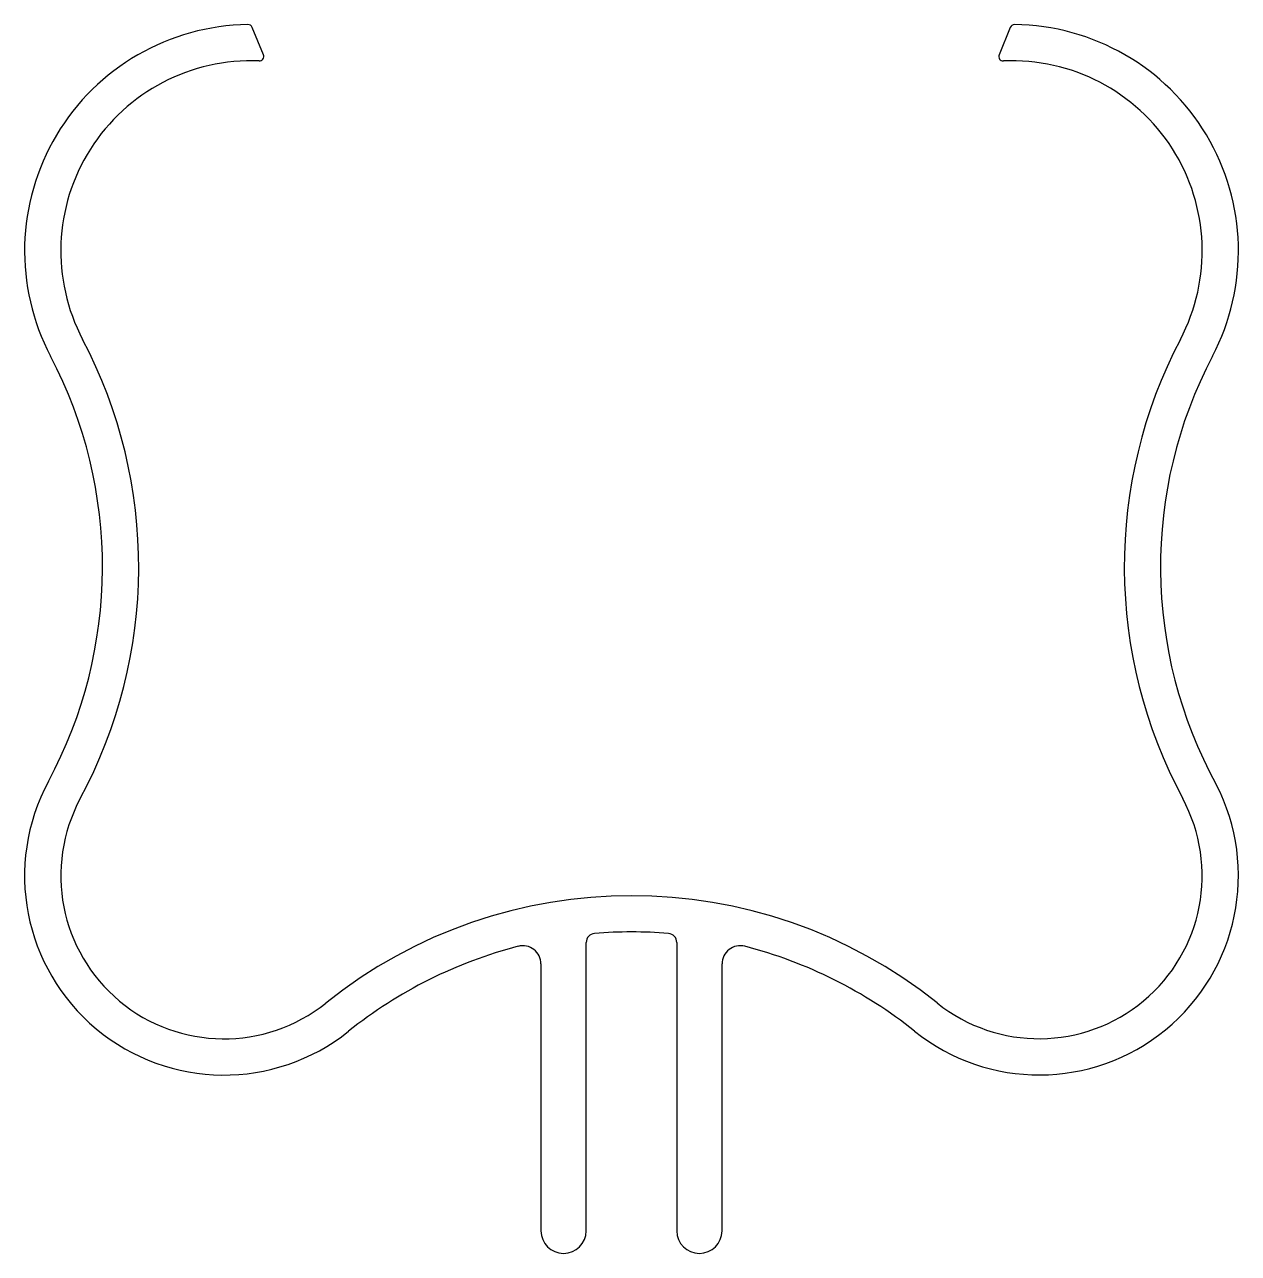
# Model space of a CAD drawing. Extents: x 1748.3 to 1815.3, y 1956.2 to 2024.1.
import ezdxf

# ---------------------------------------------------------------- set-up
doc = ezdxf.new("R2010")
doc.units = 0
doc.layers.get('0').update_dxf_attribs({"linetype": 'CONTINUOUS'})

msp = doc.modelspace()

# ---------------------------------------------------------------- linework, layer by layer
for p, q in [((1761.471, 2022.389), (1760.85, 2023.898)), ((1802.695, 2023.896), (1802.074, 2022.388)), ((1779.285, 1957.454), (1779.285, 1973.372)), ((1784.285, 1973.372), (1784.285, 1957.454)), ((1776.785, 1972.191), (1776.785, 1957.454)), ((1786.785, 1957.454), (1786.785, 1972.192))]:
    msp.add_line(p, q)
for centre, radius, start, end in [((1760.785, 2011.554), 12.5, 90.7808, 207.70933), ((1760.618, 2023.803), 0.25, 22.38717, 90.7808), ((1802.926, 2023.801), 0.25, 89.35588, 157.61283), ((1802.788, 2011.554), 12.498, 332.28878, 89.35588), ((1760.785, 2011.554), 10.5, 87.57729, 207.70933), ((1761.24, 2022.294), 0.25, 267.57729, 22.38717), ((1802.305, 2022.293), 0.25, 157.61283, 272.57713), ((1802.788, 2011.554), 10.5, 332.28878, 92.57713), ((1727.586, 1994.117), 27, 331.70751, 27.70933), ((1835.985, 1994.117), 26.998, 152.28878, 208.2855), ((1727.586, 1994.117), 25, 331.70751, 27.70933), ((1835.985, 1994.117), 25, 152.28878, 208.72074), ((1759.285, 1977.054), 11, 151.70751, 308.68853), ((1804.285, 1977.059), 11, 231.32415, 27.29629), ((1759.285, 1977.054), 9, 151.70751, 308.68853), ((1804.285, 1977.059), 9, 231.32415, 28.2855), ((1781.789, 1948.954), 27, 51.32415, 128.68853), ((1779.785, 1973.372), 0.5, 94.68972, 180), ((1781.789, 1948.954), 25, 85.32488, 94.68972), ((1783.785, 1973.372), 0.5, 0, 85.32488), ((1781.789, 1948.954), 25, 104.48518, 128.68853), ((1775.785, 1972.191), 1, 0, 104.48518), ((1787.785, 1972.192), 1, 75.53016, 180), ((1781.789, 1948.954), 25, 51.32415, 75.53016), ((1778.035, 1957.454), 1.25, 180, 0), ((1785.535, 1957.454), 1.25, 180, 0)]:
    msp.add_arc(centre, radius, start, end)

doc.saveas('drawing.dxf')
